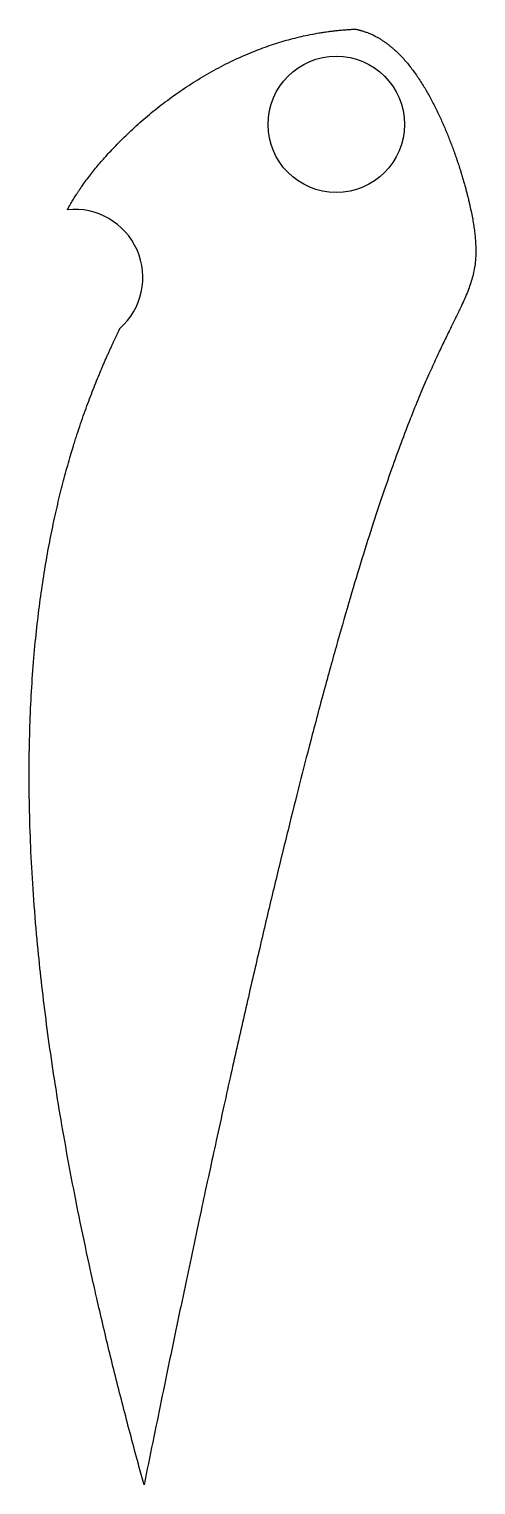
# Model space of a CAD drawing. Header units: millimetres. Extents: x -26.4 to -5.7, y -105.1 to -37.8.
import ezdxf

# ---------------------------------------------------------------- set-up
doc = ezdxf.new("R2010")
doc.units = ezdxf.units.MM
doc.layers.get('0').update_dxf_attribs({"linetype": 'CONTINUOUS'})

msp = doc.modelspace()

# ---------------------------------------------------------------- linework, layer by layer
msp.add_circle((-12.189, -42.191), 3.15)
msp.add_arc((-24.268, -49.269), 3.15, -48.37621, 96.08389)
for points, knots in [([(-24.602, -46.137), (-24.452, -45.854), (-23.771, -44.699), (-21.952, -42.42), (-19.178, -40.064), (-15.86, -38.42), (-12.857, -37.859), (-11.312, -37.788)], [-0.2343098, -0.2343098, -0.2343098, -0.2343098, -0.2343098, -0.2343098, -0.2, -0.1, 0, 0, 0, 0, 0, 0]), ([(-21.062, -105.068), (-22.538, -99.719), (-24.94, -89.756), (-26.898, -77.017), (-26.674, -64.897), (-24.676, -57.336), (-23.202, -53.797), (-22.456, -52.211), (-22.176, -51.624)], [-1, -1, -1, -1, -1, -1, -0.9, -0.8, -0.7, -0.6187292, -0.6187292, -0.6187292, -0.6187292, -0.6187292, -0.6187292])]:
    msp.add_open_spline(points, degree=5, knots=knots)
msp.add_open_spline([(-11.312, -37.788), (-10.658, -37.917), (-9.443, -38.492), (-7.894, -40.306), (-6.399, -43.945), (-5.581, -47.507), (-5.716, -49.233), (-6.568, -50.953), (-8.064, -53.796), (-10.18, -59.232), (-12.963, -68.557), (-15.786, -80.108), (-18.274, -91.484), (-20.105, -100.33), (-21.062, -105.068)], degree=5)

doc.saveas('drawing.dxf')
